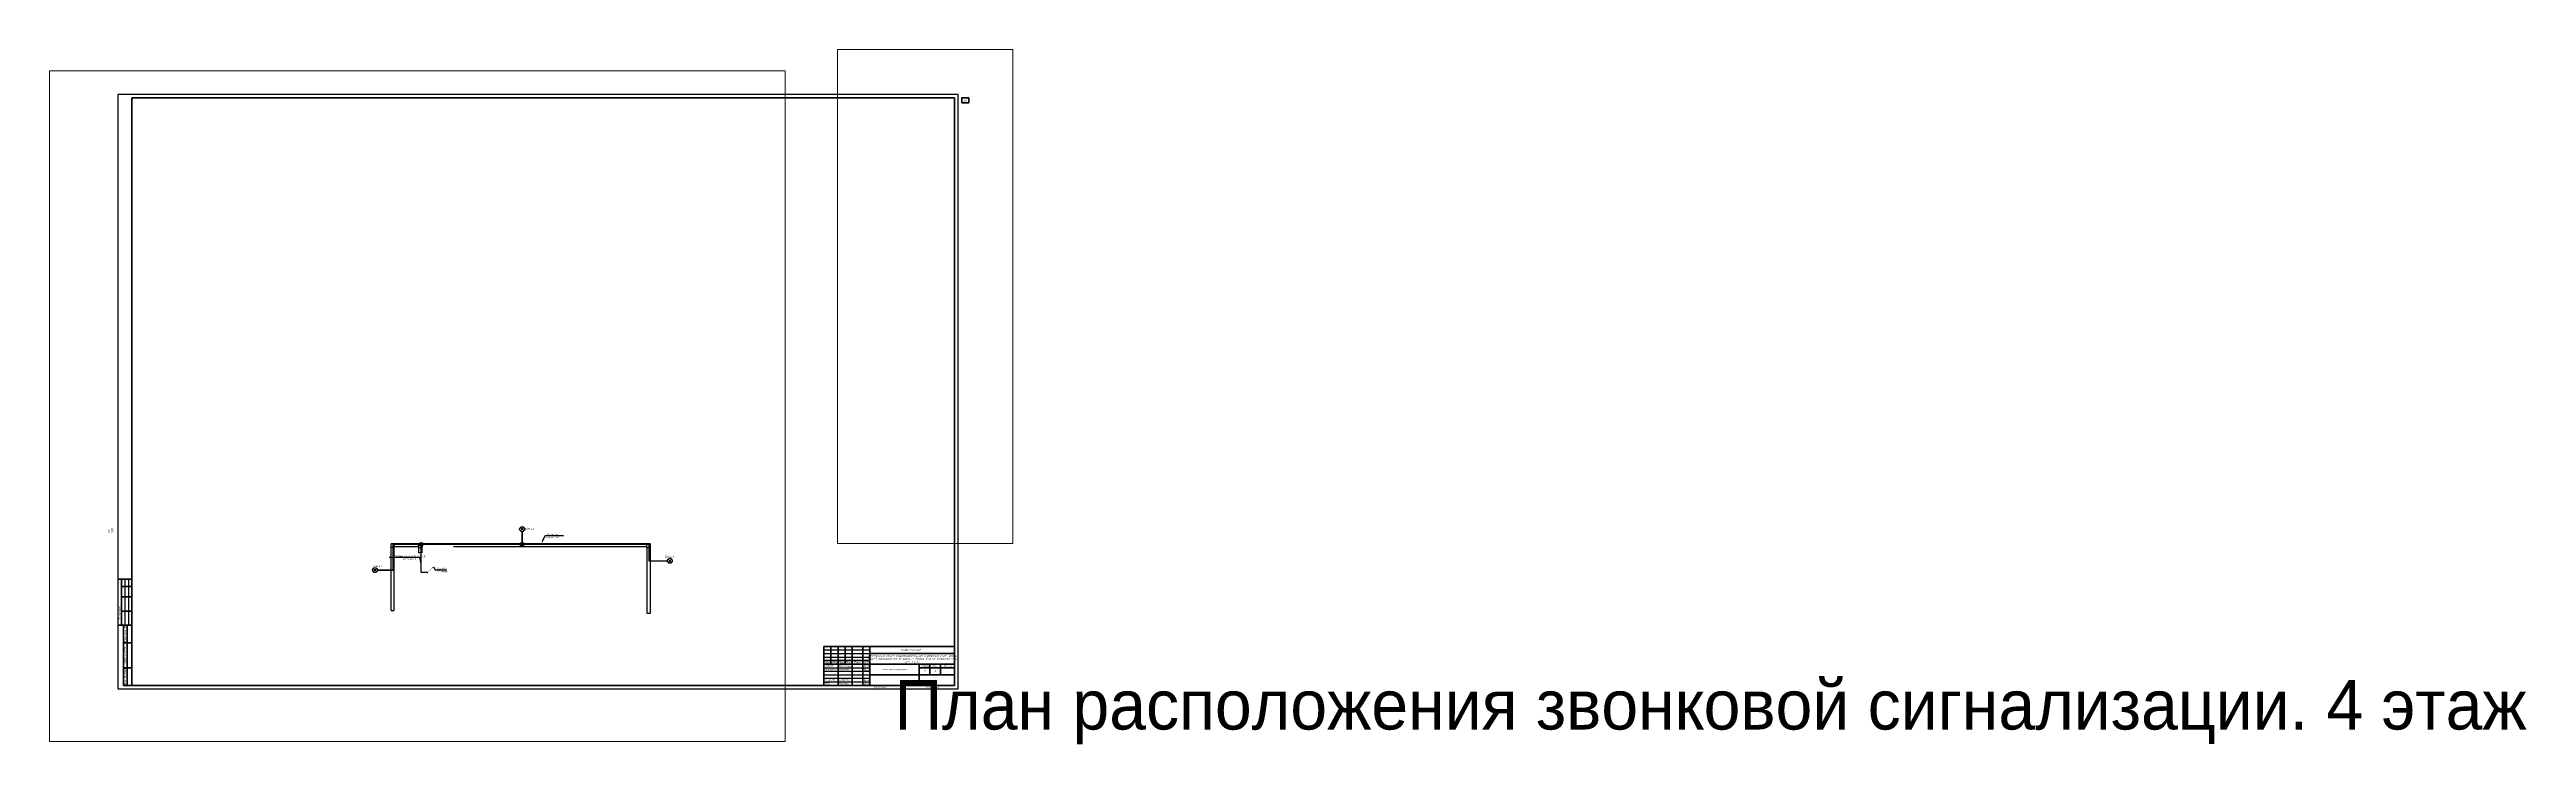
# Paper-space layout '8План расположения оборудования и кабельных трасс на 4 этаже' of a CAD drawing. Extents: x -96 to 3408, y -79 to 904.
# The model-space entities are those that its viewports show. They can reach past a viewport. Long polylines and large blocks are cut down to what shows.
import ezdxf
from ezdxf import colors
from ezdxf.entities.mleader import LeaderData, LeaderLine
from ezdxf.enums import TextEntityAlignment as Align
from ezdxf.math import Vec2, Vec3

# ---------------------------------------------------------------- set-up
doc = ezdxf.new("R2018")
doc.units = 0
doc.header["$LTSCALE"] = 100
doc.set_wipeout_variables(frame=1)
doc.layers.get('Defpoints').update_dxf_attribs({"color": 42})
for name, color, linetype in [('PDF _СКС', 1, 'Continuous'), ('PDF _СС_ЗВ_Кабель', 1, 'Continuous'), ('PDF _СС_ЗВ_Оборудование', 1, 'Continuous'), ('PDF _Текст', 7, 'Continuous'), ('СС. Текст', 7, 'Continuous')]:
    doc.layers.add(name, color=color, linetype=linetype)
doc.layers.add('СС_СКК_Лоток', color=170, linetype='Continuous', lineweight=25)
doc.layers.add('СС_ЭЧС_Кабель', color=180, linetype='Continuous', lineweight=30)
doc.styles.add('ISOCPEUR', font='isocpeui.ttf', dxfattribs={"height": 250})
doc.styles.get("Standard").update_dxf_attribs({"font": 'arial.ttf'})

# ---------------------------------------------------------------- blocks, each defined once
blk = doc.blocks.new('*U95')
at = {"linetype": 'Continuous', "lineweight": 25}
for p, q in [((1189, 841), (0, 841)), ((0, 841), (0, 0)), ((1189, 0), (1189, 841)), ((10, 155), (10, 90)), ((15, 155), (15, 90)), ((999, 55), (1064, 55)), ((999, 50), (1064, 50)), ((999, 45), (1064, 45)), ((0, 0), (1189, 0)), ((999, 30), (1064, 30)), ((999, 25), (1064, 25)), ((999, 20), (1064, 20)), ((999, 15), (1064, 15)), ((999, 10), (1064, 10))]:
    blk.add_line(p, q, dxfattribs=at)
at = {"linetype": 'Continuous', "lineweight": 60}
for p, q in [((1184, 836), (20, 836)), ((20, 836), (20, 5)), ((1184, 5), (1184, 836)), ((20, 155), (0, 155)), ((5, 155), (5, 90)), ((20, 145), (5, 145)), ((20, 130), (5, 130)), ((20, 110), (5, 110)), ((20, 90), (0, 90)), ((8, 90), (8, 5)), ((13, 90), (13, 5)), ((8, 65), (20, 65)), ((999, 60), (1184, 60)), ((999, 5), (999, 60)), ((999, 40), (1064, 40)), ((1009, 60), (1009, 35)), ((1019, 60), (1019, 5)), ((1029, 60), (1029, 35)), ((1039, 60), (1039, 5)), ((1054, 60), (1054, 5)), ((1064, 5), (1064, 60)), ((1064, 50), (1184, 50)), ((1184, 5), (1184, 60)), ((8, 30), (20, 30)), ((8, 5), (20, 5)), ((20, 5), (1184, 5)), ((999, 35), (1184, 35)), ((1064, 20), (1184, 20)), ((1134, 35), (1134, 5)), ((1134, 30), (1184, 30)), ((1149, 35), (1149, 20)), ((1164, 35), (1164, 20))]:
    blk.add_line(p, q, dxfattribs=at)
at = {"linetype": 'Continuous', "lineweight": 40}
blk.add_line((1134, 5), (1134, 35), dxfattribs=at)
at = {"lineweight": 60}
blk.add_lwpolyline([(1194, 829), (1204, 829), (1204, 836), (1194, 836)], close=True, dxfattribs=at)
at = {"linetype": 'Continuous', "rotation": 90, "style": 'ISOCPEUR'}
for s, insert, char_height, width, attachment_point in [('20_Главный_специалист_ВК', (-12.5, 176), 2.5, 19, 4), ('01.26', (-12.5, 215), 2.5, 10, 5), ('21_Главный_специалист_ЭОМ', (-7.5, 176), 2.5, 19, 4), ('01.26', (-7.5, 215), 2.5, 10, 5), ('01.26', (-2.5, 215), 2.5, 10, 5), ('Согласовано', (-17.5, 172.5), 3, 35, 5), ('Гл. спец ВК', (-12.5, 156), 2.5, 19, 4), ('01.26', (-12.5, 150), 2.5, 10, 5), ('Гл. спец ЭОМ', (-7.5, 156), 2.5, 19, 4), ('19_Главный_конструктор', (-7.5, 111), 2.5, 19, 4), ('01.26', (-7.5, 150), 2.5, 10, 5), ('18_Главный_специалист_ОВ', (-2.5, 111), 2.5, 19, 4), ('01.26', (-2.5, 150), 2.5, 10, 5), ('17_ГАП', (-12.5, 111), 2.5, 19, 4), ('Гл. констр. ', (-7.5, 91), 2.5, 19, 4), ('Гл. спец ОВ', (-2.5, 91), 2.5, 19, 4), ('Согласовано', (2.5, 107.5), 2.5, 35, 5), ('ГАП', (-12.5, 91), 2.5, 19, 4), ('Взам. инв. №', (10.5, 77.5), 2.5, 25, 5), ('Подп. и дата', (10.5, 47.5), 2.5, 35, 5), ('Инв. № подл.', (10.5, 17.5), 2.5, 25, 5)]:
    blk.add_mtext(s, dxfattribs=dict(at, insert=insert, char_height=char_height, width=width, attachment_point=attachment_point))
at = {"char_height": 2.5, "attachment_point": 5, "style": 'ISOCPEUR'}
for s, insert, width in [('Изм.', (1004, 37.5), 10), ('Кол.уч', (1014, 37.5), 10), ('Лист', (1024, 37.5), 10), ('№док', (1034, 37.5), 10), ('Подп.', (1046.5, 37.5), 15), ('Дата', (1059, 37.5), 10), ('Стадия', (1141.5, 32.5), 15), ('Лист', (1156.5, 32.5), 15), ('Листов', (1174, 32.5), 20)]:
    blk.add_mtext(s, dxfattribs=dict(at, insert=insert, width=width))
at = {"linetype": 'Continuous', "char_height": 2.5, "style": 'ISOCPEUR'}
for s, insert, width, attachment_point in [('Капитальный ремонт общеобразовательного учреждения (ГБОУ "Школа №429"), расположенного по адресу: г. Москва, 5-ая ул. Соколиной горы д.14. 1 этап', (1124, 42.5), 120, 5), ('16-25//Г-Р-ЭЧФ', (1136, 55), 110, 6), ('Разраб.', (1000, 32.5), 19, 4), ('Проверил', (1000, 27.5), 19, 4), ('Н. контр.', (1000, 12.5), 19, 4), ('ГИП', (1000, 7.5), 19, 4), ('Николенко', (1020, 32.5), 19, 4), ('Маркова', (1020, 27.5), 19, 4), ('Губарева', (1020, 12.5), 19, 4), ('Маркова', (1020, 7.5), 19, 4), ('06.26', (1055.3, 32.5), 10, 4), ('06.26', (1055.3, 27.5), 10, 4), ('06.26', (1055.3, 12.5), 10, 4), ('06.26', (1055.3, 7.4), 10, 4), ('Копировал', (1078.5, 2.5), 25, 5), ('Р', (1141.5, 25), 15, 5), ('Формат', (1149.5, 2.5), 16, 5)]:
    blk.add_mtext(s, dxfattribs=dict(at, insert=insert, width=width, attachment_point=attachment_point))
at = {"linetype": 'Continuous', "insert": (1099, 27.5), "char_height": 2.5, "width": 70, "attachment_point": 5, "line_spacing_factor": 0.8, "style": 'ISOCPEUR'}
blk.add_mtext('Электрочасофикация', dxfattribs=at)
at = {"style": 'ISOCPEUR'}
for tag, p in [('Сквозная_нумерация', (1199, 832.5)), ('Форма3_номер_листа', (1156.5, 25)), ('Форма3_количество_листов', (1174, 25))]:
    blk.add_attdef(tag, text='', height=2.5, dxfattribs=at).set_placement(p, align=Align.MIDDLE_CENTER)
blk.add_attdef('Форма3_дополнительный_шифр', text='', height=2.5, dxfattribs=at).set_placement((1135.7, 55), align=Align.MIDDLE_LEFT)
at = {"lineweight": 30, "flags": 104}
blk.add_attdef('Форма3_наименование_чертежа', text='', height=2.5, dxfattribs=at).set_placement((1099, 12.5), align=Align.MIDDLE_CENTER)
at = {"style": 'ISOCPEUR', "flags": 8}
blk.add_attdef('Формат', (1157.5, 1.5), '', height=2.5, dxfattribs=at)
blk.add_wipeout([(-20, 220), (-0.5, 220), (-0.5, 90), (-20, 90)])
blk = doc.blocks.new('Лоток 4 этаж')
at = {"layer": 'СС_СКК_Лоток'}
for p, q in [((738958, -120752), (738958, -111307)), ((775607, -111307), (738958, -111307)), ((739358, -111803), (738958, -111803)), ((742896, -111707), (739358, -111707)), ((739358, -111707), (739358, -120752)), ((739439, -111707), (739439, -111307)), ((742814, -111707), (742814, -111307)), ((742896, -112550), (742896, -111707)), ((742896, -111817), (743296, -111817)), ((743296, -111707), (743296, -112550)), ((743373, -111707), (743373, -111307)), ((775207, -111707), (747804, -111707)), ((775123, -111707), (775123, -111307)), ((775207, -121156), (775207, -111707)), ((775207, -111802), (775607, -111802)), ((775607, -111307), (775607, -121156)), ((743296, -112550), (742896, -112550)), ((738958, -120752), (739358, -120752)), ((775607, -121156), (775207, -121156))]:
    blk.add_line(p, q, dxfattribs=at)
blk = doc.blocks.new('*U65')
blk.add_hatch(color=256).paths.add_polyline_path([(-0.7, -0.7, 1), (0.7, 0.7, 1)])
at = {"const_width": 0.5}
blk.add_lwpolyline([(0.5, 0.5), (6.4, 6.4)], dxfattribs=at)
blk.add_lwpolyline([(8.5, 8.5, 0, 1.5, 0), (6.4, 6.4, 2, 2, 0)], format="xyseb")
blk = doc.blocks.new('_None')

msp = doc.modelspace()

# ---------------------------------------------------------------- linework, layer by layer
at = {"layer": 'PDF _СКС', "lineweight": 30}
for points in [[(69978299.6, -33295983.3), (69978792.8, -33296476.5)], [(69978299.6, -33296476.5), (69978792.8, -33295983.3)], [(69999201.6, -33300443.5), (69999694.8, -33300936.7)], [(69999201.6, -33300936.7), (69999694.8, -33300443.5)], [(69957490.2, -33301760.7), (69957983.3, -33302253.9)], [(69957490.2, -33302253.9), (69957983.3, -33301760.7)]]:
    msp.add_lwpolyline(points, dxfattribs=at)
for centre in [(69978547.3, -33296228.8), (69999449.3, -33300689), (69957737.8, -33302006.2)]:
    msp.add_circle(centre, 349.7, dxfattribs=at)
at = {"layer": 'PDF _СС_ЗВ_Кабель', "lineweight": 30}
for points in [[(69964059, -33298160), (69964458.6, -33298160), (69964458.6, -33298557.5), (69964059, -33298557.5)], [(69978346.3, -33298160), (69978745.9, -33298160), (69978745.9, -33298557.5), (69978346.3, -33298557.5)]]:
    msp.add_lwpolyline(points, close=True, dxfattribs=at)
at = {"layer": 'PDF _СС_ЗВ_Оборудование', "lineweight": 30}
for centre in [(69978546.9, -33296228.8), (69999448.8, -33300689), (69957737.4, -33302006.2)]:
    msp.add_circle(centre, 349.3, dxfattribs=at)
at = {"layer": 'СС_ЭЧС_Кабель', "color": 1}
msp.add_lwpolyline([(69965156.3, -33302374.6), (69964258.8, -33302374.6), (69964258.8, -33298357.7), (69960285.7, -33298357.7), (69960285.7, -33302000.8), (69958089.7, -33302000.8), (69960285.7, -33302000.8), (69960285.7, -33298357.7), (69978546.1, -33298357.7), (69978545.4, -33296578.5), (69978546.1, -33298357.7), (69996496.2, -33298357.7), (69996496.2, -33300694.6), (69999107.1, -33300694.6)], dxfattribs=at)

# ---------------------------------------------------------------- block references
msp.add_blockref('Лоток 4 этаж', (69221061.4, -33186997))
at = {"layer": 'СС_ЭЧС_Кабель', "color": 7, "xscale": 100, "yscale": 100, "zscale": 100}
msp.add_blockref('*U65', (69965143.8, -33302376.6), dxfattribs=at)

# ---------------------------------------------------------------- texts
at = {"layer": 'PDF _Текст', "char_height": 249.573, "attachment_point": 7, "style": 'ISOCPEUR'}
for s, insert in [('{\\fISOCPEUR|b0|i1|c204|p34;BIAL4.2}', (69978978, -33296282.5)), ('{\\fISOCPEUR|b0|i1|c204|p34;BIAL4.3}', (69998731.4, -33300240.9)), ('{\\fISOCPEUR|b0|i1|c204|p34;BIAL4.1}', (69957466.4, -33301573))]:
    msp.add_mtext(s, dxfattribs=dict(at, insert=insert))

# ---------------------------------------------------------------- leaders
at = {"layer": 'СС. Текст', "lineweight": 0}
ml = msp.add_multileader_mtext('Standard', dxfattribs=at)
ml.set_content('{\\C256;КПСВВнг(А)-LSLTx 1х2x1,5}\\PЗС3.1', color=7, style='ISOCPEUR')
ml.set_leader_properties(color=256)
ml.build(insert=Vec2(0, 0))
ml.multileader.update_dxf_attribs({"text_left_attachment_type": 6, "text_right_attachment_type": 6, "dogleg_length": 0.1, "arrow_head_size": 0, "scale": 100})
ctx = ml.context
ctx.base_point, ctx.scale, ctx.char_height, ctx.arrow_head_size, ctx.landing_gap_size, ctx.plane_origin = Vec3(69820304.5, -33275095.1), 100, 250, 0, 0, Vec3(69819650.5, -33275727.1)
ctx.left_attachment, ctx.right_attachment, ctx.text_align_type = 6, 6, 1
notes = []
notes.append((ctx, [(1, (1, 1, 0), (69823307.3, -33275095.1), (-1, 0), 10, [(0, [(69823044.4, -33278528.6)], 0, [])])]))
ctx.mtext.insert, ctx.mtext.width, ctx.mtext.defined_height, ctx.mtext.alignment, ctx.mtext.flow_direction = Vec3(69821800.9, -33274795.1), 2756.185, 416.7, 2, 5
ml = msp.add_multileader_mtext('Standard', dxfattribs=at)
ml.set_content('{\\C256;КПСВВнг(А)-LSLTx 1х2x1,5}\\PЗС3.2-ЗС3.3', color=7, style='ISOCPEUR')
ml.set_leader_properties(color=256)
ml.build(insert=Vec2(0, 0))
ml.multileader.update_dxf_attribs({"text_left_attachment_type": 6, "text_right_attachment_type": 6, "dogleg_length": 0.1, "arrow_head_size": 0, "scale": 100})
ctx = ml.context
ctx.base_point, ctx.scale, ctx.char_height, ctx.arrow_head_size, ctx.landing_gap_size, ctx.plane_origin = Vec3(69821839.7, -33297229.3), 100, 250, 0, 0, Vec3(69824266.9, -33300975.8)
ctx.left_attachment, ctx.right_attachment, ctx.text_align_type = 6, 6, 1
notes.append((ctx, [(1, (1, 1, 0), (69824842.5, -33297229.3), (-1, 0), 10, [(0, [(69827328.3, -33299851.7)], 0, [])])]))
ctx.mtext.insert, ctx.mtext.width, ctx.mtext.defined_height, ctx.mtext.alignment, ctx.mtext.flow_direction = Vec3(69823336.1, -33296929.3), 2756.185, 416.7, 2, 5
ml = msp.add_multileader_mtext('Standard', dxfattribs=at)
ml.set_content('{\\C256;КПСВВнг(А)-LSLTx 1х2x1,5}\\PЗС4.1-ЗС4.3', color=7, style='ISOCPEUR')
ml.set_leader_properties(color=256)
ml.build(insert=Vec2(0, 0))
ml.multileader.update_dxf_attribs({"text_left_attachment_type": 6, "text_right_attachment_type": 6, "dogleg_length": 0.1, "arrow_head_size": 0, "scale": 100})
ctx = ml.context
ctx.base_point, ctx.scale, ctx.char_height, ctx.arrow_head_size, ctx.landing_gap_size, ctx.plane_origin = Vec3(69961082.2, -33300237.4), 100, 250, 0, 0, Vec3(69961085.1, -33300655.9)
ctx.left_attachment, ctx.right_attachment, ctx.text_align_type = 6, 6, 1
notes.append((ctx, [(1, (1, 1, 0), (69964085, -33300237.4), (-1, 0), 10, [(0, [(69964258.8, -33301114)], 0, [])])]))
ctx.mtext.insert, ctx.mtext.width, ctx.mtext.defined_height, ctx.mtext.alignment, ctx.mtext.flow_direction = Vec3(69962578.6, -33299937.4), 2756.185, 416.7, 2, 5
at = {"layer": 'СС_СКК_Лоток', "color": 7}
ml = msp.add_multileader_mtext('Standard', dxfattribs=at)
ml.set_content('Лоток см. раздел СКС', color=7, style='ISOCPEUR')
ml.set_leader_properties()
ml.build(insert=Vec2(0, 0))
ml.multileader.update_dxf_attribs({"text_left_attachment_type": 6, "text_right_attachment_type": 6, "dogleg_length": 100, "arrow_head_size": 400})
ctx = ml.context
ctx.base_point, ctx.char_height, ctx.arrow_head_size, ctx.landing_gap_size, ctx.plane_origin = Vec3(69981893, -33297140.3), 250, 400, 0, Vec3(69987830.8, -33298331)
ctx.left_attachment, ctx.right_attachment, ctx.text_align_type = 6, 6, 1
notes.append((ctx, [(1, (1, 1, 0), (69981793, -33297140.3), (1, 0), 100, [(0, [(69981292, -33298304.4)], 0, [])])]))
ctx.mtext.insert, ctx.mtext.width, ctx.mtext.alignment, ctx.mtext.flow_direction = Vec3(69982819.4, -33296815.3), 2467.274, 2, 5
at = {"layer": 'СС_ЭЧС_Кабель', "color": 7, "lineweight": 0}
ml = msp.add_multileader_mtext('Standard', dxfattribs=at)
ml.set_content('Подъём \\Pс 1 этажа', color=7, style='ISOCPEUR')
ml.set_leader_properties()
ml.set_arrow_properties(name='NONE')
ml.build(insert=Vec2(0, 0))
ml.multileader.update_dxf_attribs({"text_left_attachment_type": 6, "text_right_attachment_type": 6, "dogleg_length": 100, "arrow_head_size": 400})
ctx = ml.context
ctx.base_point, ctx.char_height, ctx.arrow_head_size, ctx.landing_gap_size, ctx.plane_origin = Vec3(69966360.8, -33301964.2), 250, 400, 0, Vec3(69974008.4, -33303520.9)
ctx.left_attachment, ctx.right_attachment, ctx.text_align_type = 6, 6, 1
notes.append((ctx, [(1, (1, 1, 0), (69966260.8, -33301964.2), (1, 0), 100, [(0, [(69965993.8, -33301526.6)], 0, [])])]))
ctx.mtext.insert, ctx.mtext.width, ctx.mtext.alignment, ctx.mtext.flow_direction = Vec3(69967166.6, -33301664.2), 1991.197, 2, 5
for ctx, leaders in notes:
    for number, flags, end, landing, length, lines in leaders:
        leader = LeaderData()
        leader.index, (leader.has_last_leader_line, leader.has_dogleg_vector, leader.attachment_direction) = number, flags
        leader.last_leader_point, leader.dogleg_vector, leader.dogleg_length = Vec3(end), Vec3(landing), length
        for number, points, colour, breaks in lines:
            line = LeaderLine()
            line.index, line.vertices, line.color, line.breaks = number, Vec3.list(points), colors.encode_raw_color(colour), breaks
            leader.lines.append(line)
        ctx.leaders.append(leader)

psp = doc.layouts.new('8План расположения оборудования и кабельных трасс на 4 этаже')

# ---------------------------------------------------------------- viewports
at = {"layer": 'Defpoints', "color": 2}
psp.add_viewport(center=(424.1, 399.9), size=(1041, 948.607), view_center_point=(69963731.1, -33278823.4), view_height=94860.78, dxfattribs=at)

# ---------------------------------------------------------------- next in the draw order: block references
ref = psp.add_blockref('*U95', (0.3, 0))
ref.add_attrib('Формат', 'А0', (1157.8, 1.5), dxfattribs={"height": 2.5, "style": 'ISOCPEUR'})
ref.add_attrib('Форма3_номер_листа', '9', dxfattribs={"height": 2.5, "style": 'ISOCPEUR'}).set_placement((1156.8, 25), align=Align.MIDDLE_CENTER)
lines = psp.add_mtext('План расположения звонковой сигнализации. 4 этаж', dxfattribs={"insert": (1099.3, 12.5), "char_height": 70, "attachment_point": 1})
ref.add_attrib('Форма3_наименование_чертежа', '', (1099.3, 12.5), dxfattribs={"flags": 104}).embed_mtext(lines)
ref.add_attrib('Сквозная_нумерация', '26', dxfattribs={"height": 2.5, "style": 'ISOCPEUR'}).set_placement((1199.3, 832.5), align=Align.MIDDLE_CENTER)

# ---------------------------------------------------------------- next in the draw order: viewports
psp.add_viewport(center=(1142.6, 555.1), size=(248.4, 698.53), view_center_point=(70033967.2, -33265254.2), view_height=69853.45, status=3, dxfattribs=at)

doc.saveas('drawing.dxf')
